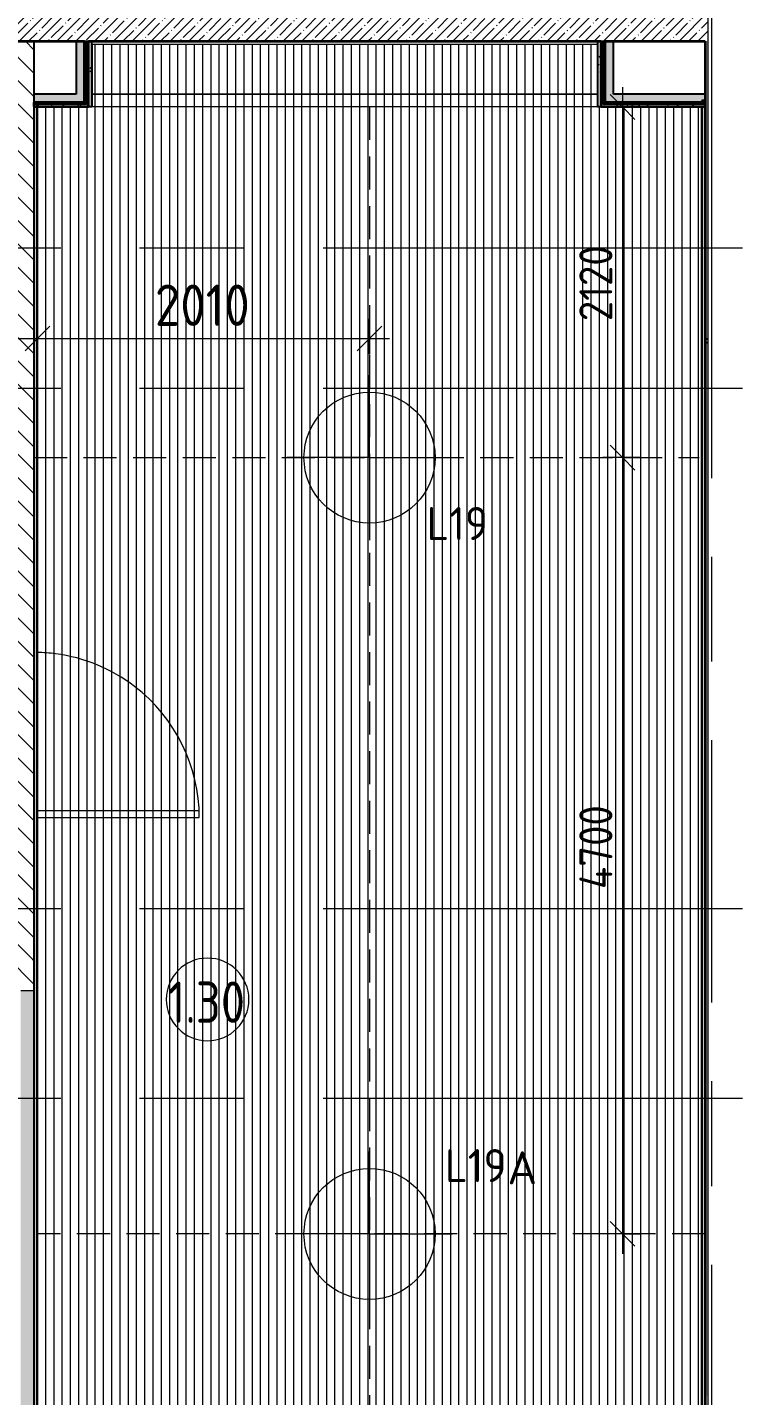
# Model space of a CAD drawing. Header units: millimetres. Extents: x -3377 to 186574, y -8553 to 29000.
# Drawn here: x 34170 to 38497, y 15200 to 23484 of the extents above; entities that cross this region are included whole.
import ezdxf

# ---------------------------------------------------------------- set-up
doc = ezdxf.new("R2010")
doc.units = ezdxf.units.MM
doc.linetypes.add('ADSK_Штрих_ш2 п1', pattern=[300, 200, -100])
doc.linetypes.add('Осевая', pattern=[3175, 635, -476.25, 1587.5, -476.25])
for name, color, linetype, lineweight in [('A-ANNO-DIMS', 7, 'Continuous', 9), ('A-ANNO-DIMS-100', 7, 'Continuous', 9), ('A-AREA-IDEN', 7, 'Continuous', 9), ('A-CLNG-PATT', 7, 'Continuous', 9), ('A-DETL-1', 7, 'ADSK_Штрих_ш2 п1', 9), ('A-DETL-GENF', 7, 'Continuous', 9), ('A-DOOR', 7, 'Continuous', 9), ('A-DOOR-1', 7, 'Continuous', 13), ('A-WALL', 7, 'Continuous', 9), ('E-LITE-EQPM-IDEN', 7, 'Continuous', 9), ('I-WALL', 7, 'Continuous', 9), ('Оси', 7, 'Continuous', 9), ('Оси-2', 7, 'Осевая', 9)]:
    doc.layers.add(name, color=color, linetype=linetype, lineweight=lineweight)
for name, color, linetype, lineweight, true_color in [('A-ANNO-NOTE', 1, 'Continuous', 9, 0xff0000), ('A-CLNG-1', 7, 'Continuous', 9, 0xc0c0c0), ('A-WALL-1', 7, 'Continuous', 35, 0x3c3c3c), ('A-WALL-2', 7, 'Continuous', 25, 0x3c3c3c), ('G-ANNO-TEXT-1', 1, 'Continuous', 9, 0xff0000)]:
    doc.layers.add(name, color=color, linetype=linetype, lineweight=lineweight, true_color=true_color)
doc.styles.add('GOST Common', font='GOST_Common.ttf', dxfattribs={"width": 0.9, "height": 250})
doc.styles.add('GOST Common_1', font='GOST_Common.ttf', dxfattribs={"height": 200})
doc.styles.add('ISOCPEUR', font='isocpeur.ttf', dxfattribs={"width": 0.9, "height": 250})
doc.styles.add('ISOCPEUR_1', font='isocpeur.ttf', dxfattribs={"height": 200})
doc.styles.add('ISOCPEUR_2', font='isocpeur.ttf', dxfattribs={"width": 0.9, "height": 200})
doc.dimstyles.new('ISO-2_0_0_9К_Средний_округл2', dxfattribs={"dimscale": 304.8, "dimtxt": 199.196235, "dimasz": 0.492126, "dimexe": 0.393701, "dimexo": 0, "dimgap": 0, "dimtad": 1, "dimdec": 0, "dimrnd": 10, "dimzin": 0, "dimdsep": 46, "dimtxsty": 'ISOCPEUR_2', "dimblk1": 'OBLIQUE', "dimblk2": 'OBLIQUE', "dimsah": 1, "dimcen": 0.09, "dimdle": 0.393701, "dimazin": 0, "dimtfac": 1, "dimtdec": 4, "dimtix": 1, "dimtmove": 0, "dimatfit": 3, "dimfxl": 1, "dimtvp": 1, "dimtolj": 1, "dimtzin": 0, "dimarcsym": 2})
doc.dimstyles.new('ISO-2_5_0_9К_БОЛЬШОЙ', dxfattribs={"dimscale": 304.8, "dimtxt": 248.995294, "dimasz": 0.492126, "dimexe": 0.393701, "dimexo": 0.984252, "dimgap": 0, "dimtad": 1, "dimdec": 0, "dimrnd": 10, "dimzin": 0, "dimdsep": 46, "dimtxsty": 'ISOCPEUR', "dimblk1": 'OBLIQUE', "dimblk2": 'OBLIQUE', "dimsah": 1, "dimcen": 0.09, "dimdle": 0.393701, "dimazin": 0, "dimtfac": 1, "dimtdec": 4, "dimtix": 1, "dimtmove": 0, "dimatfit": 3, "dimfxl": 1, "dimtvp": 1, "dimtolj": 1, "dimtzin": 0, "dimarcsym": 2})
pattern_1 = [(45, (0, 0), (-57.02463, 57.02463), []), (45, (57.025, 0), (-57.02463, 57.02463), [100.806, -20.161, 3.353, -16.808])]
pattern_2 = [(135, (0, 0), (-70.71068, -70.71068), [])]
pattern_3 = [(0, (0, 0), (121.92, 30.48), [10.058, -81.382, 10.058, -81.382, -487.68]), (0, (0, 0), (121.92, 30.48), [-182.88, 10.058, -172.822, 10.058, -81.382, -213.36]), (0, (0, 0), (121.92, 30.48), [-457.2, 10.058, -50.902, 10.058, -142.342]), (120, (45.72, 15.24), (-87.356454, 90.345817), [10.058, -81.382, 10.058, -81.382, -487.68]), (120, (45.72, 15.24), (-87.356454, 90.345817), [-182.88, 10.058, -172.822, 10.058, -81.382, -213.36]), (120, (45.72, 15.24), (-87.356454, 90.345817), [-457.2, 10.058, -50.902, 10.058, -142.342]), (240, (60.96, 76.2), (-34.563546, -120.825817), [10.058, -81.382, 10.058, -81.382, -487.68]), (240, (60.96, 76.2), (-34.563546, -120.825817), [-182.88, 10.058, -172.822, 10.058, -81.382, -213.36]), (240, (60.96, 76.2), (-34.563546, -120.825817), [-457.2, 10.058, -50.902, 10.058, -142.342])]
pattern_4 = [(45, (0, 0), (-106.066, 106.066), []), (135, (0, 0), (-106.066, -106.066), [])]

# ---------------------------------------------------------------- blocks, each defined once
blk = doc.blocks.new('110_Дверь_СКБ_1Ст_Внутренняя1 - Д-4к_п__1100x2100h_Артистические EI30-23988509-План расстановки осветительного оборудования 1 этажа в осях 1-12')
at = {"layer": 'A-DOOR'}
for start, end in [(90, 142.5), (142.5, 157.5), (157.5, 172.5), (172.5, 178.85081)]:
    blk.add_arc((512.5, 100), 1000, start, end, dxfattribs=at)
at = {"layer": 'A-DOOR-1'}
for p, q in [((512.5, 1100), (472.5, 1100)), ((472.5, 1100), (472.5, 120)), ((512.5, 120), (512.5, 1100))]:
    blk.add_line(p, q, dxfattribs=at)
blk = doc.blocks.new('Зашивка приборов отопления11 - Зашивка приборов отопления-33278624-План расстановки осветительного оборудования 1 этажа в осях 1-12')
at = {"layer": 'A-WALL'}
for p, q in [((34560, 23079), (37619, 23079)), ((37619, 23079), (34560, 23079)), ((34560, 23004), (37619, 23004))]:
    blk.add_line(p, q, dxfattribs=at)
blk = doc.blocks.new('DET_L_Линия разрыва - М100-30654710-План расстановки осветительного оборудования 1 этажа в осях 1-12')
at = {"layer": 'A-DETL-GENF'}
blk.add_line((24079.7, 0), (12339.9, 0), dxfattribs=at)
blk = doc.blocks.new('Марка_Помещения - Номер-25198446-План расстановки осветительного оборудования 1 этажа в осях 1-12')
at = {"layer": 'A-AREA-IDEN'}
for start, end in [(360, 180), (180, 360)]:
    blk.add_arc((0, 0), 2.5, start, end, dxfattribs=at)
blk = doc.blocks.new('DIMBLOCK75-План расстановки осветительного оборудования 1 этажа в осях 1-12')
at = {"layer": 'A-ANNO-DIMS-100'}
for p, q in [((34231, 21406.1), (34231, 21720)), ((36240, 21504.4), (36240, 21720)), ((34111, 21600), (36360, 21600)), ((34231, 21600), (34231, 21406.1)), ((36240, 21600), (36240, 21504.4))]:
    blk.add_line(p, q, dxfattribs=at)
at = {"layer": 'A-ANNO-DIMS-100', "lineweight": 20}
for p, q in [((34231, 21600), (34306, 21675)), ((36240, 21600), (36315, 21675)), ((34231, 21600), (34156, 21525)), ((36240, 21600), (36165, 21525))]:
    blk.add_line(p, q, dxfattribs=at)
at = {"layer": 'A-ANNO-DIMS-100', "color": 0, "insert": (34941, 21926.6), "char_height": 250, "width": 706.764, "attachment_point": 1, "line_spacing_factor": 1.149209, "style": 'ISOCPEUR'}
blk.add_mtext('2010', dxfattribs=at)
blk = doc.blocks.new('_Oblique')
at = {"color": 0, "linetype": 'ByBlock', "lineweight": -2}
blk.add_line((-0.5, -0.5), (0.5, 0.5), dxfattribs=at)
blk = doc.blocks.new('DIMBLOCK131-План расстановки осветительного оборудования 1 этажа в осях 1-12')
at = {"layer": 'A-ANNO-DIMS-100'}
for p, q in [((37770.6, 23122), (37770.6, 20879)), ((37876.7, 23002), (37650.6, 23002)), ((37770.6, 23002), (37876.7, 23002)), ((37876.7, 20879), (37650.6, 20879)), ((37770.6, 20879), (37876.7, 20879))]:
    blk.add_line(p, q, dxfattribs=at)
at = {"layer": 'A-ANNO-DIMS-100', "lineweight": 20}
for p, q in [((37770.6, 23002), (37695.6, 23077)), ((37770.6, 23002), (37845.6, 22927)), ((37770.6, 20879), (37695.6, 20954)), ((37770.6, 20879), (37845.6, 20804))]:
    blk.add_line(p, q, dxfattribs=at)
at = {"layer": 'A-ANNO-DIMS-100', "color": 0, "insert": (37509.3, 21704.9), "char_height": 200, "width": 565.411, "attachment_point": 1, "rotation": 90, "line_spacing_factor": 1.149209, "style": 'ISOCPEUR_2'}
blk.add_mtext('2120', dxfattribs=at)
blk = doc.blocks.new('DIMBLOCK132-План расстановки осветительного оборудования 1 этажа в осях 1-12')
at = {"layer": 'A-ANNO-DIMS-100'}
for p, q in [((37876.7, 20879), (37650.6, 20879)), ((37770.6, 20879), (37770.6, 16059)), ((37770.6, 20879), (37876.7, 20879)), ((37876.7, 16179), (37650.6, 16179)), ((37770.6, 16179), (37876.7, 16179))]:
    blk.add_line(p, q, dxfattribs=at)
at = {"layer": 'A-ANNO-DIMS-100', "lineweight": 20}
for p, q in [((37770.6, 20879), (37695.6, 20954)), ((37770.6, 20879), (37845.6, 20804)), ((37770.6, 16179), (37695.6, 16254)), ((37770.6, 16179), (37845.6, 16104))]:
    blk.add_line(p, q, dxfattribs=at)
at = {"layer": 'A-ANNO-DIMS-100', "color": 0, "insert": (37509.3, 18266.6), "char_height": 200, "width": 629.767, "attachment_point": 1, "rotation": 90, "line_spacing_factor": 1.149209, "style": 'ISOCPEUR_2'}
blk.add_mtext('4700', dxfattribs=at)

msp = doc.modelspace()

# ---------------------------------------------------------------- hatches: boundary and pattern name
at = {"layer": 'A-CLNG-PATT'}
h = msp.add_hatch(dxfattribs=at)
h.set_pattern_fill('FP_87', color=256, style=0, pattern_type=2)
h.set_pattern_definition([(90, (14981, 17631.64), (-50, 3e-15), [])])
h.paths.add_polyline_path([(38287.7, 7920), (38287.7, 10680), (37970, 10680), (37970, 11220), (38250, 11221), (38250, 11478.7), (37987.7, 11609.9), (38250, 11741), (38249.5, 23003), (37619, 23004), (37619, 23380), (34560, 23380), (34560, 23000), (34230, 23000), (34230, 13760), (28060, 13759), (28060, 10880), (22570, 10880), (22569, 11880), (20230, 11880), (20230, 7920), (37990, 7920)])
at = {"layer": 'I-WALL'}
h = msp.add_hatch(dxfattribs=at)
h.set_pattern_fill('FP_1', color=256, style=0, pattern_type=2)
h.set_pattern_definition(pattern_1)
h.paths.add_polyline_path([(33610, 23400), (38287.7, 23400), (38287.7, 23620), (33610, 23619.7)])
h = msp.add_hatch(dxfattribs=at)
h.set_pattern_fill('FP_15', color=256, style=0, pattern_type=2)
h.set_pattern_definition(pattern_2)
h.paths.add_polyline_path([(34130, 17850), (34210, 17850), (34210, 23400), (34010, 23400), (34010, 17850), (34037.4, 17850)])
for points in [[(34515, 23079), (34515, 23400), (34465, 23400), (34465, 23079)], [(37665, 23029), (37715, 23029), (37715, 23400), (37665, 23400), (37665, 23079)], [(34230.1, 23029), (34515, 23029), (34515, 23079), (34210, 23079), (34210, 23029), (34230, 23029)], [(38249.6, 23029), (38263.3, 23029), (38270, 23041.5), (38270, 23079), (37715, 23079), (37715, 23029), (37936.7, 23029)]]:
    msp.add_hatch(color=256, dxfattribs=at).paths.add_polyline_path(points)
h = msp.add_hatch(dxfattribs=at)
h.set_pattern_fill('FP_92', color=256, style=0, pattern_type=2)
h.set_pattern_definition(pattern_4)
h.paths.add_polyline_path([(34527.5, 23029), (34527.5, 23400), (34515, 23400), (34515, 23029), (34525.6, 23029)])
h = msp.add_hatch(dxfattribs=at)
h.set_pattern_fill('FP_92', color=256, style=0, pattern_type=2)
h.set_pattern_definition(pattern_4)
h.paths.add_polyline_path([(34527.5, 23024), (34540, 23024), (34540, 23400), (34527.5, 23400), (34527.5, 23029)])
h = msp.add_hatch(dxfattribs=at)
h.set_pattern_fill('FP_85', color=256, style=0, pattern_type=2)
h.set_pattern_definition(pattern_3)
h.paths.add_polyline_path([(34560, 23024), (34560, 23400), (34540, 23400), (34540, 23024)])
h = msp.add_hatch(dxfattribs=at)
h.set_pattern_fill('FP_85', color=256, style=0, pattern_type=2)
h.set_pattern_definition(pattern_3)
h.paths.add_polyline_path([(37626.7, 23024), (37640, 23024), (37640, 23400), (37620, 23400), (37620, 23024)])
h = msp.add_hatch(dxfattribs=at)
h.set_pattern_fill('FP_92', color=256, style=0, pattern_type=2)
h.set_pattern_definition(pattern_4)
h.paths.add_polyline_path([(37640, 23024), (37652.5, 23024), (37652.5, 23400), (37640, 23400), (37640, 23060.3)])
h = msp.add_hatch(dxfattribs=at)
h.set_pattern_fill('FP_92', color=256, style=0, pattern_type=2)
h.set_pattern_definition(pattern_4)
h.paths.add_polyline_path([(37660, 23024), (37665, 23024), (37665, 23400), (37652.5, 23400), (37652.5, 23024)])
h = msp.add_hatch(dxfattribs=at)
h.set_pattern_fill('FP_1', color=256, style=0, pattern_type=2)
h.set_pattern_definition(pattern_1)
h.paths.add_polyline_path([(38270, 15200), (38287.7, 15200), (38287.7, 23400), (38270, 23400), (38270, 16953)])
h = msp.add_hatch(dxfattribs=at)
h.set_pattern_fill('FP_85', color=256, style=0, pattern_type=2)
h.set_pattern_definition(pattern_3)
h.paths.add_polyline_path([(38270, 11220), (38270, 11468.7), (38250, 11478.7), (38250, 11220)])
h.paths.add_polyline_path([(38250, 11741), (38270, 11751), (38270, 23041.5), (38250, 23003), (38250, 11909.9)])
h = msp.add_hatch(dxfattribs=at)
h.set_pattern_fill('FP_92', color=256, style=0, pattern_type=2)
h.set_pattern_definition(pattern_4)
h.paths.add_polyline_path([(34230, 23016.5), (34230, 23024), (34527.5, 23024), (34527.5, 23029), (34210, 23029), (34210, 23016.5)])
h = msp.add_hatch(dxfattribs=at)
h.set_pattern_fill('FP_92', color=256, style=0, pattern_type=2)
h.set_pattern_definition(pattern_4)
h.paths.add_polyline_path([(34230, 23004), (34230, 23016.5), (34210, 23016.5), (34210, 23004)])
h = msp.add_hatch(dxfattribs=at)
h.set_pattern_fill('FP_85', color=256, style=0, pattern_type=2)
h.set_pattern_definition(pattern_3)
h.paths.add_polyline_path([(34230, 13760), (34230, 23004), (34210, 23003), (34210, 13760)])
h = msp.add_hatch(dxfattribs=at)
h.set_pattern_fill('FP_85', color=256, style=0, pattern_type=2)
h.set_pattern_definition(pattern_3)
h.paths.add_polyline_path([(34560, 23004), (34560, 23024), (34230, 23024), (34230, 23004), (34540, 23004)])
h = msp.add_hatch(dxfattribs=at)
h.set_pattern_fill('FP_85', color=256, style=0, pattern_type=2)
h.set_pattern_definition(pattern_3)
h.paths.add_polyline_path([(37936.7, 23004), (38250, 23004), (38249.7, 23024), (37620, 23024), (37620, 23004), (37726.7, 23004)])
h = msp.add_hatch(dxfattribs=at)
h.set_pattern_fill('FP_92', color=256, style=0, pattern_type=2)
h.set_pattern_definition(pattern_4)
h.paths.add_polyline_path([(38256.7, 23016.5), (38263.3, 23029), (37665, 23029), (37665.2, 23024), (38250, 23024), (38250, 23016.5), (38255.9, 23016.5)])
h = msp.add_hatch(dxfattribs=at)
h.set_pattern_fill('FP_92', color=256, style=0, pattern_type=2)
h.set_pattern_definition(pattern_4)
h.paths.add_polyline_path([(38250, 23004), (38255.9, 23016.5), (38250, 23016)])
h = msp.add_hatch(dxfattribs=at)
h.set_pattern_fill('FP_15', color=256, style=0, pattern_type=2)
h.set_pattern_definition(pattern_2)
h.paths.add_polyline_path([(33990, 17650), (34210, 17650), (34210, 17850), (33610.5, 17850), (33610.5, 17650)])
h = msp.add_hatch(dxfattribs=at)
h.set_pattern_fill('FP_32', color=256, style=0, pattern_type=2)
h.set_pattern_definition([(135, (0, 0), (-75.43415, -75.43415), [106.68, -17.78, 3.556, -17.78]), (135, (0, 75.39), (-75.43415, -75.43415), []), (50, (0, 0), (127.52922, -11.15758), [13.335, -146.685]), (355, (0, 0), (-24.66966, 133.74002), [10.668, -117.348]), (100.451, (10.63, -0.93), (102.85973, 122.58178), [11.333, -124.663]), (46.184, (0, 35.56), (189.75516, -29.43036), [20.002, -220.027]), (96.636, (15.81, 33.1), (166.1822, 173.1996), [17, -186.995]), (351.184, (0, 35.56), (166.1839, 173.1976), [16.002, -176.022]), (21, (17.78, 26.67), (106.13027, -71.58603), [13.335, -146.685]), (326, (17.78, 26.67), (43.26188, 128.93175), [10.668, -117.348]), (71.451, (26.62, 20.7), (149.39198, 57.34505), [11.333, -124.663]), (37.5, (0, 0), (2.16223, 59.18836), [3.353, -112.573, 3.353, -115.773, -117.793]), (37.5, (0, 0), (2.16223, 59.18836), [-235.052, 3.353, -114.44]), (7.5, (0, 0), (46.77386, 70.12615), [3.353, -64.567, 3.353, -109.906, -44.894]), (7.5, (0, 0), (46.77386, 70.12615), [-181.178, 3.353, -41.542]), (327.5, (-39.65, 0), (94.91367, -4.010093), [3.353, -41.097, 3.353, -135.331, -184.023]), (327.5, (-39.65, 0), (94.91367, -4.010093), [-183.134, 3.353, -180.67]), (317.5, (-57.43, 0), (103.69057, 17.79882), [3.353, -54.432, 3.353, -88.748, -130.683]), (317.5, (-57.43, 0), (103.69057, 17.79882), [-149.885, 3.353, -127.33])])
h.paths.add_polyline_path([(34210, 13980), (34210, 17650), (34130, 17650), (34130, 13980)])

# ---------------------------------------------------------------- linework, layer by layer
at = {"layer": 'A-ANNO-NOTE'}
for p, q in [((36240, 20879), (36240, 21379)), ((36240, 20879), (35740, 20879)), ((36240, 20879), (36240, 20379)), ((36240, 20879), (36740, 20879)), ((36240, 16179), (36240, 16679)), ((36240, 16179), (35740, 16179)), ((36240, 16179), (36240, 15679)), ((36240, 16179), (36740, 16179))]:
    msp.add_line(p, q, dxfattribs=at)
for centre in [(36240, 20879), (36240, 16179)]:
    msp.add_circle(centre, 396.5, dxfattribs=at)
at = {"layer": 'A-CLNG-1'}
for p, q in [((37619, 23380), (34560, 23380)), ((37619, 23379.5), (37619, 23380)), ((34560, 23000), (34230, 23000)), ((34560, 23000), (34560, 23004)), ((38250, 23003), (38249, 23003))]:
    msp.add_line(p, q, dxfattribs=at)
at = {"layer": 'A-DETL-1'}
for p, q in [((36240, 23002), (36240, 9410.5)), ((34210, 20879), (38234, 20879)), ((38270, 16179), (34231, 16179))]:
    msp.add_line(p, q, dxfattribs=at)
at = {"layer": 'A-WALL'}
for p, q in [((34540, 23400), (34515, 23400)), ((34527.5, 23016.5), (34527.5, 23400)), ((37665, 23400), (37640, 23400)), ((37652.5, 23016.5), (37652.5, 23400)), ((34527.5, 23016.5), (34210, 23016.5)), ((38270, 23016.5), (37652.5, 23016.5)), ((34210, 17650), (34130, 17650))]:
    msp.add_line(p, q, dxfattribs=at)
at = {"layer": 'A-WALL-1'}
for p, q in [((33610, 23400), (34515, 23400)), ((34515, 23029), (34515, 23400)), ((34540, 23400), (37640, 23400)), ((34540, 23004), (34540, 23400)), ((37640, 23400), (37640, 23004)), ((37665, 23400), (38270, 23400)), ((37665, 23029), (37665, 23400)), ((38270, 23400), (38270, 11751)), ((34210, 23029), (34210, 23004)), ((34515, 23029), (34210, 23029)), ((34210, 23004), (34540, 23004)), ((37640, 23004), (38270, 23004)), ((38270, 23029), (37665, 23029))]:
    msp.add_line(p, q, dxfattribs=at)
at = {"layer": 'A-WALL-2'}
for p, q in [((34210, 23400), (34210, 13780)), ((34465, 23400), (34465, 23079)), ((34560, 23004), (34560, 23400)), ((37620, 23400), (37620, 23004)), ((37715, 23079), (37715, 23400)), ((34465, 23079), (34210, 23079)), ((38270, 23079), (37715, 23079)), ((38270, 23041.5), (38250, 23041.5)), ((38250, 23041.5), (38250, 23024)), ((34230, 13760), (34230, 23024)), ((34540, 23024), (34230, 23024)), ((34540, 23004), (34560, 23004)), ((37620, 23004), (37640, 23004)), ((38250, 23024), (37640, 23024)), ((38250, 23004), (38250, 11741)), ((38287.7, 21595.3), (38270, 21595.3)), ((38270, 21575.3), (38287.7, 21575.3))]:
    msp.add_line(p, q, dxfattribs=at)
at = {"layer": 'I-WALL'}
for p, q in [((34560, 23379.5), (34561, 23379.5)), ((34561, 23379.5), (34561, 23003)), ((37619, 23003), (37619, 23379.5)), ((37619, 23379.5), (37620, 23379.5)), ((34560, 23003), (34230, 23003)), ((34231, 23003), (34231, 13762.7)), ((34561, 23004), (37619, 23004)), ((38249, 23003), (34561, 23003)), ((37619.5, 23004), (37619.5, 23003)), ((38249, 11740.5), (38249, 23003))]:
    msp.add_line(p, q, dxfattribs=at)
at = {"layer": 'Оси'}
for p, q in [((38310, 21277.7), (38310, 23777.7)), ((35997.1, 22150), (38497.1, 22150)), ((35997.1, 21300), (38497.1, 21300)), ((35997.1, 18150), (38497.1, 18150)), ((35997.1, 17000), (38497.1, 17000))]:
    msp.add_line(p, q, dxfattribs=at)
at = {"layer": 'Оси-2'}
for p, q in [((-77.3, 22150), (35997.1, 22150)), ((-77.3, 21300), (35997.1, 21300)), ((38310, 593.7), (38310, 21277.7)), ((-77.3, 18150), (35997.1, 18150)), ((-77.3, 17000), (35997.1, 17000))]:
    msp.add_line(p, q, dxfattribs=at)

# ---------------------------------------------------------------- block references
at = {"layer": 'A-AREA-IDEN', "xscale": 99.99999999999993, "yscale": 99.99999999999993, "zscale": 99.99999999999993}
msp.add_blockref('Марка_Помещения - Номер-25198446-План расстановки осветительного оборудования 1 этажа в осях 1-12', (35260.2, 17598.7), dxfattribs=at)
at = {"layer": 'A-DETL-GENF', "rotation": 90.00000000000031}
msp.add_blockref('DET_L_Линия разрыва - М100-30654710-План расстановки осветительного оборудования 1 этажа в осях 1-12', (38287.7, -280), dxfattribs=at)
at = {"layer": 'A-DOOR', "rotation": 269.9999999999999}
msp.add_blockref('110_Дверь_СКБ_1Ст_Внутренняя1 - Д-4к_п__1100x2100h_Артистические EI30-23988509-План расстановки осветительного оборудования 1 этажа в осях 1-12', (34110, 19212.5), dxfattribs=at)
at = {"layer": 'A-WALL'}
msp.add_blockref('Зашивка приборов отопления11 - Зашивка приборов отопления-33278624-План расстановки осветительного оборудования 1 этажа в осях 1-12', (0, 0), dxfattribs=at)

# ---------------------------------------------------------------- texts
at = {"layer": 'A-AREA-IDEN', "insert": (35018.3, 17707.2), "char_height": 250, "width": 606.076, "attachment_point": 1, "style": 'GOST Common'}
msp.add_mtext('1.30', dxfattribs=at)
at = {"layer": 'E-LITE-EQPM-IDEN', "char_height": 200, "width": 472.996, "attachment_point": 1, "style": 'GOST Common_1'}
for insert in [(36584.4, 20580.2), (36696.8, 16692.7)]:
    msp.add_mtext('L19', dxfattribs=dict(at, insert=insert))
at = {"layer": 'G-ANNO-TEXT-1', "insert": (37074.2, 16679.1), "char_height": 200, "width": 224.472, "attachment_point": 1, "style": 'ISOCPEUR_1'}
msp.add_mtext('\\fISOCPEUR|b0|i0|c204|p34|;А', dxfattribs=at)

# ---------------------------------------------------------------- dimensions: what is measured, and where the dimension line sits
at = {"layer": 'A-ANNO-DIMS'}
for base, p1, p2, override, picture, middle in [((37770.6, 20879), (37876.7, 23002), (37876.7, 20879), {"dimpost": '<>', "dimfxl": 2123}, 'DIMBLOCK131-План расстановки осветительного оборудования 1 этажа в осях 1-12', (37670.6, 21940.5)), ((37770.6, 16179), (37876.7, 20879), (37876.7, 16179), {"dimpost": '<>', "dimfxl": 4700}, 'DIMBLOCK132-План расстановки осветительного оборудования 1 этажа в осях 1-12', (37670.6, 18529))]:
    dim = msp.add_linear_dim(base=base, p1=p1, p2=p2, angle=90, dimstyle='ISO-2_0_0_9К_Средний_округл2', override=override, dxfattribs=at)
    dim.commit()
    dim.dimension.update_dxf_attribs({"geometry": picture, "text_midpoint": middle})
dim = msp.add_linear_dim(base=(36240, 21600), p1=(34231, 21706.1), p2=(36240, 21204.4), dimstyle='ISO-2_5_0_9К_БОЛЬШОЙ', override={"dimpost": '<>', "dimfxl": 2070.694415}, dxfattribs=at)
dim.commit()
dim.dimension.update_dxf_attribs({"geometry": 'DIMBLOCK75-План расстановки осветительного оборудования 1 этажа в осях 1-12', "text_midpoint": (35235.5, 21725)})

doc.saveas('drawing.dxf')
